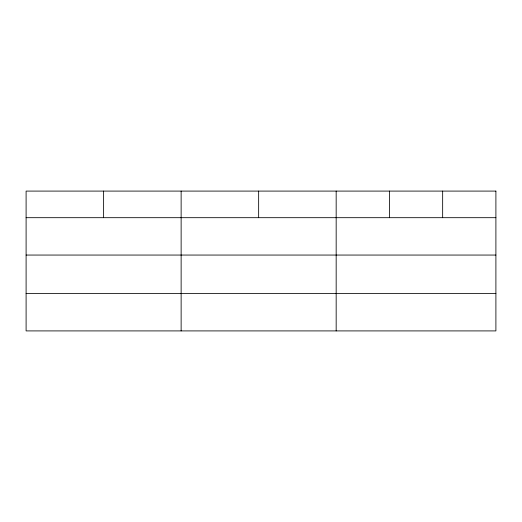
<?xml version="1.0" encoding="UTF-8"?>
<svg xmlns="http://www.w3.org/2000/svg" width="522" height="522" viewBox="0 0 522 522"><rect width="100%" height="100%" fill="white"/><g stroke="black" fill="none" stroke-linecap="round" stroke-linejoin="round"><path stroke-width="0.78" d="M26.1 217.687L495.9 217.687M26.1 255.056L495.9 255.056M26.1 293.547L495.9 293.547M442.656 191.091L442.656 217.687M389.412 191.091L389.412 217.687M336.168 191.091L336.168 330.909M258.651 191.091L258.651 217.687M181.134 191.091L181.134 330.909M103.617 191.091L103.617 217.687M495.9 191.091L26.1 191.091L26.1 330.909L495.9 330.909L495.9 191.091"/></g></svg>
